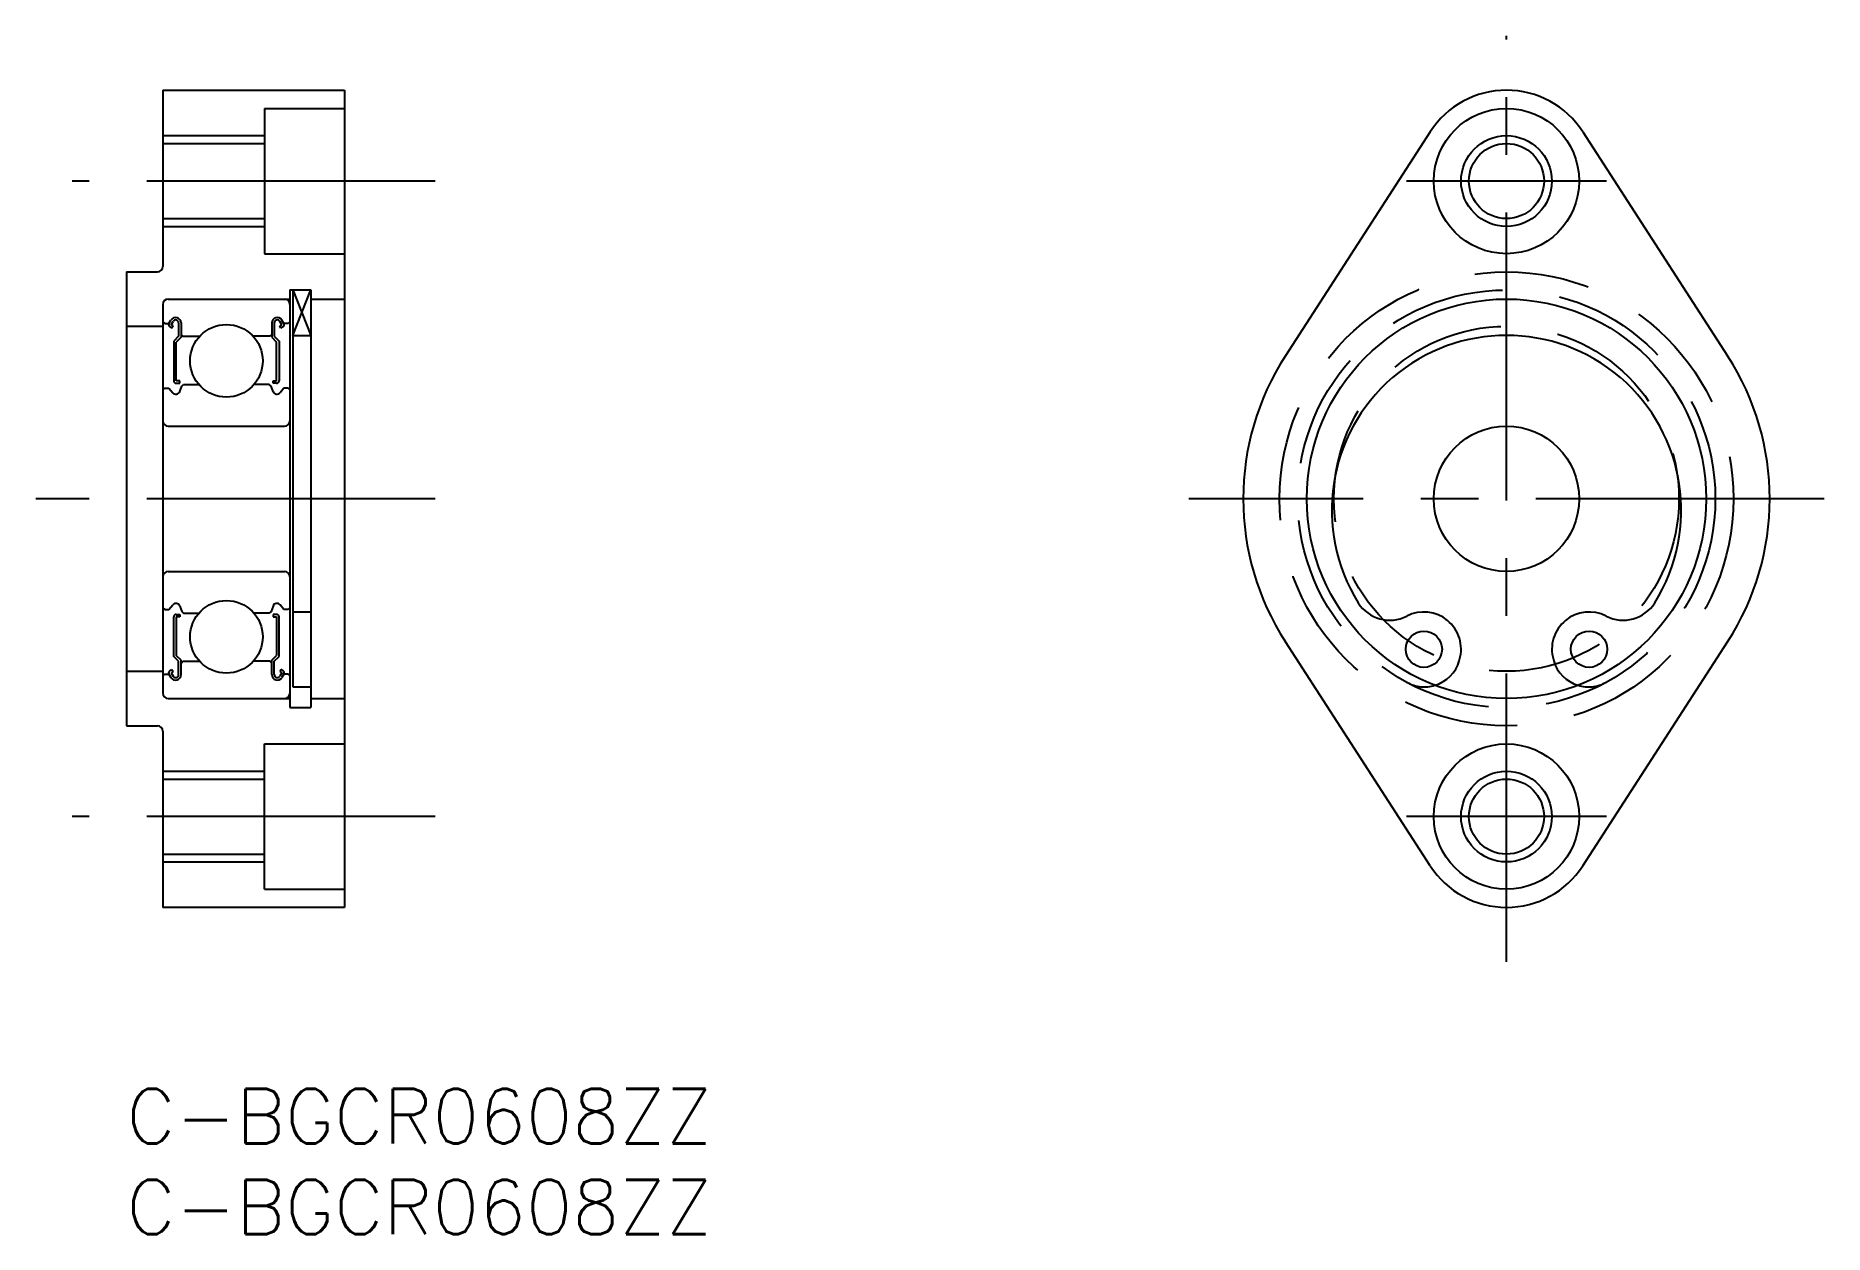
# Model space of a CAD drawing. Extents: x -5 to 93.5, y -8 to 58.
import ezdxf

# ---------------------------------------------------------------- set-up
doc = ezdxf.new("R2010")
doc.units = 0
doc.header["$LTSCALE"] = 0.5
doc.linetypes.add('CENTER', pattern=[50.8, 31.75, -6.35, 6.35, -6.35])
doc.linetypes.add('DASHED', pattern=[19.05, 12.7, -6.35])
for name, color, linetype in [('MSM_CENTER', 1, 'CENTER'), ('MSM_CONTINUOUS', 7, 'CONTINUOUS'), ('MSM_DASHED', 4, 'DASHED'), ('MSM_NARROW', 5, 'CONTINUOUS'), ('MSM_PART_NUMBER', 7, 'CONTINUOUS')]:
    doc.layers.add(name, color=color, linetype=linetype)
doc.styles.get("Standard").update_dxf_attribs({"font": 'txt.shx', "height": 3, "bigfont": 'bigfont.shx'})

# ---------------------------------------------------------------- blocks, each defined once
blk = doc.blocks.new('*U30')
at = {"layer": 'MSM_PART_NUMBER'}
blk.add_text('C-BGCR0608ZZ', height=3, dxfattribs=at).set_placement((0, -3))
blk = doc.blocks.new('*U31')
at = {"layer": 'MSM_PART_NUMBER'}
blk.add_text('C-BGCR0608ZZ', height=3, dxfattribs=at).set_placement((0, -8))

msp = doc.modelspace()

# ---------------------------------------------------------------- linework, layer by layer
at = {"layer": 'MSM_CENTER'}
for p, q in [((76, 7), (76, 58)), ((17, 50), (-3, 50)), ((81.5, 50), (70.5, 50)), ((17, 32.5), (-5, 32.5)), ((93.5, 32.5), (58.5, 32.5)), ((17, 15), (-3, 15)), ((81.5, 15), (70.5, 15))]:
    msp.add_line(p, q, dxfattribs=at)
at = {"layer": 'MSM_CONTINUOUS'}
for p, q in [((2, 55), (12, 55)), ((2, 55), (2, 45.3)), ((12, 55), (12, 10)), ((7.6, 54), (12, 54)), ((7.6, 54), (7.6, 46)), ((71.801, 52.714), (63.823, 40.371)), ((80.199, 52.714), (88.177, 40.371)), ((2, 52.067), (7.6, 52.067)), ((2, 47.933), (7.6, 47.933)), ((7.6, 46), (12, 46)), ((0, 45), (0, 20)), ((0, 45), (1.7, 45)), ((2.3, 43.5), (9, 43.5)), ((9, 44), (10.15, 44)), ((9, 44), (9, 21)), ((9.15, 44), (9.15, 22.144)), ((10.15, 44), (10.15, 21)), ((10.15, 43.5), (12, 43.5)), ((2, 43.2), (2, 21.8)), ((0, 42), (2, 42)), ((2, 42.25), (2.1, 42.15)), ((2.1, 42.15), (2.333, 42.15)), ((2.334, 42.151), (2.444, 42.336)), ((2.382, 41.968), (2.498, 41.901)), ((2.449, 42.083), (2.559, 42.269)), ((2.564, 42.017), (2.449, 42.083)), ((2.498, 41.901), (2.564, 42.017)), ((2.867, 41.45), (2.6, 41.183)), ((3, 41.395), (2.733, 41.128)), ((2.867, 42.184), (2.867, 41.45)), ((3, 42.184), (3, 41.395)), ((3, 41.55), (3.1, 41.45)), ((3.1, 41.45), (4.024, 41.45)), ((7.9, 41.45), (6.976, 41.45)), ((8, 41.55), (7.9, 41.45)), ((8, 42.184), (8, 41.395)), ((8, 41.395), (8.267, 41.128)), ((8.133, 42.184), (8.133, 41.45)), ((8.133, 41.45), (8.4, 41.183)), ((8.436, 42.017), (8.551, 42.083)), ((8.502, 41.901), (8.436, 42.017)), ((8.551, 42.083), (8.441, 42.269)), ((8.618, 41.968), (8.502, 41.901)), ((8.666, 42.151), (8.556, 42.336)), ((8.9, 42.15), (8.667, 42.15)), ((9, 42.25), (8.9, 42.15)), ((9.15, 41.5), (10.15, 41.5)), ((2.6, 41.183), (2.6, 38.998)), ((2.733, 38.998), (2.733, 41.128)), ((8.267, 38.998), (8.267, 41.128)), ((8.4, 41.183), (8.4, 38.998)), ((2, 38.5), (2.1, 38.6)), ((2.1, 38.6), (2.333, 38.6)), ((2.333, 38.6), (2.546, 38.34)), ((2.933, 38.998), (2.733, 38.998)), ((2.733, 38.865), (2.933, 38.865)), ((2.929, 38.405), (3.039, 38.706)), ((2.933, 38.865), (2.933, 38.998)), ((3.039, 38.706), (3.139, 38.8)), ((3.139, 38.8), (3.98, 38.8)), ((7.861, 38.8), (7.02, 38.8)), ((7.961, 38.706), (7.861, 38.8)), ((8.071, 38.405), (7.961, 38.706)), ((8.067, 38.998), (8.267, 38.998)), ((8.067, 38.865), (8.067, 38.998)), ((8.267, 38.865), (8.067, 38.865)), ((8.667, 38.6), (8.454, 38.34)), ((8.9, 38.6), (8.667, 38.6)), ((9, 38.5), (8.9, 38.6)), ((2.3, 36.5), (8.7, 36.5)), ((2.3, 28.5), (8.7, 28.5)), ((2.333, 26.4), (2.546, 26.66)), ((8.667, 26.4), (8.454, 26.66)), ((2, 26.5), (2.1, 26.4)), ((2.1, 26.4), (2.333, 26.4)), ((2.6, 23.817), (2.6, 26.002)), ((2.733, 26.135), (2.933, 26.135)), ((2.733, 26.002), (2.733, 23.872)), ((2.933, 26.002), (2.733, 26.002)), ((2.929, 26.595), (3.039, 26.294)), ((2.933, 26.135), (2.933, 26.002)), ((3.039, 26.294), (3.139, 26.2)), ((3.139, 26.2), (3.98, 26.2)), ((7.861, 26.2), (7.02, 26.2)), ((7.961, 26.294), (7.861, 26.2)), ((8.071, 26.595), (7.961, 26.294)), ((8.067, 26.135), (8.067, 26.002)), ((8.267, 26.135), (8.067, 26.135)), ((8.067, 26.002), (8.267, 26.002)), ((8.267, 26.002), (8.267, 23.872)), ((8.4, 23.817), (8.4, 26.002)), ((8.9, 26.4), (8.667, 26.4)), ((9, 26.5), (8.9, 26.4)), ((9.15, 26.267), (10.15, 26.267)), ((71.801, 12.286), (63.823, 24.629)), ((80.199, 12.286), (88.177, 24.629)), ((2.867, 23.55), (2.6, 23.817)), ((3, 23.605), (2.733, 23.872)), ((8, 23.605), (8.267, 23.872)), ((8.133, 23.55), (8.4, 23.817)), ((73.401, 23.584), (73.418, 23.644)), ((78.582, 23.644), (78.599, 23.584)), ((0, 23), (2, 23)), ((2, 22.75), (2.1, 22.85)), ((2.1, 22.85), (2.333, 22.85)), ((2.334, 22.849), (2.444, 22.664)), ((2.382, 23.032), (2.498, 23.099)), ((2.564, 22.983), (2.449, 22.917)), ((2.449, 22.917), (2.559, 22.731)), ((2.498, 23.099), (2.564, 22.983)), ((2.867, 22.816), (2.867, 23.55)), ((3, 22.816), (3, 23.605)), ((3, 23.45), (3.1, 23.55)), ((3.1, 23.55), (4.024, 23.55)), ((7.9, 23.55), (6.976, 23.55)), ((8, 23.45), (7.9, 23.55)), ((8, 22.816), (8, 23.605)), ((8.133, 22.816), (8.133, 23.55)), ((8.502, 23.099), (8.436, 22.983)), ((8.436, 22.983), (8.551, 22.917)), ((8.551, 22.917), (8.441, 22.731)), ((8.618, 23.032), (8.502, 23.099)), ((8.666, 22.849), (8.556, 22.664)), ((8.9, 22.85), (8.667, 22.85)), ((9, 22.75), (8.9, 22.85)), ((9.15, 22.144), (10.15, 22.144)), ((2.3, 21.5), (9, 21.5)), ((9, 21), (10.15, 21)), ((10.15, 21.5), (12, 21.5)), ((0, 20), (1.7, 20)), ((2, 19.7), (2, 10)), ((7.6, 19), (12, 19)), ((7.6, 11), (7.6, 19)), ((2, 17.067), (7.6, 17.067)), ((2, 12.933), (7.6, 12.933)), ((7.6, 11), (12, 11)), ((12, 10), (2, 10))]:
    msp.add_line(p, q, dxfattribs=at)
for centre, radius in [((76, 50), 4), ((76, 50), 2.067), ((76, 32.5), 11), ((5.5, 40.1), 2), ((76, 32.5), 4), ((5.5, 24.9), 2), ((71.45, 24.217), 1), ((80.55, 24.217), 1), ((76, 15), 4), ((76, 15), 2.067)]:
    msp.add_circle(centre, radius, dxfattribs=at)
for centre, radius, start, end in [((76, 50), 5, 32.87835, 147.12165), ((1.7, 45.3), 0.3, 270, 0), ((2.3, 43.2), 0.3, 90, 180), ((8.7, 43.2), 0.3, 0, 90), ((2.701, 42.184), 0.299, 0, 149.38257), ((8.299, 42.184), 0.299, 30.61743, 180), ((2.449, 42.083), 0.133, 149.38257, 240.00834), ((2.701, 42.184), 0.166, 0, 149.3789), ((8.299, 42.184), 0.166, 30.6211, 180), ((8.551, 42.083), 0.133, 299.99166, 30.61743), ((76, 31.875), 9.625, 328.02231, 211.97769), ((76, 32.5), 14.5, 147.12165, 212.87835), ((76, 32.5), 14.5, 327.12165, 32.87835), ((2.733, 38.998), 0.133, 180.00005, 270.00003), ((8.267, 38.998), 0.133, 269.99997, 359.99995), ((2.719, 38.482), 0.224, 219.27661, 340.00005), ((8.281, 38.482), 0.224, 199.99995, 320.72339), ((2.3, 36.8), 0.3, 180, 270), ((8.7, 36.8), 0.3, 270, 0), ((2.3, 28.2), 0.3, 90, 180), ((8.7, 28.2), 0.3, 0, 90), ((2.719, 26.518), 0.224, 19.99995, 140.72339), ((8.281, 26.518), 0.224, 39.27661, 160.00005), ((69.574, 27.863), 2.05, 211.97769, 297.22239), ((82.426, 27.863), 2.05, 242.77761, 328.02231), ((2.733, 26.002), 0.133, 89.99997, 179.99995), ((8.267, 26.002), 0.133, 0.00005, 90.00003), ((71.45, 24.217), 2.05, 343.74665, 117.22239), ((80.55, 24.217), 2.05, 62.77761, 196.25335), ((2.449, 22.917), 0.133, 119.99166, 210.61743), ((2.701, 22.816), 0.299, 210.61743, 0), ((2.701, 22.816), 0.166, 210.6211, 0), ((8.299, 22.816), 0.299, 180, 329.38257), ((8.299, 22.816), 0.166, 180, 329.3789), ((8.551, 22.917), 0.133, 329.38257, 60.00834), ((71.481, 24.144), 2, 286.84888, 343.74665), ((80.519, 24.144), 2, 196.25335, 253.15112), ((2.3, 21.8), 0.3, 180, 270), ((8.7, 21.8), 0.3, 270, 0), ((1.7, 19.7), 0.3, 0, 90), ((76, 15), 5, 212.87835, 327.12165)]:
    msp.add_arc(centre, radius, start, end, dxfattribs=at)
at = {"layer": 'MSM_DASHED'}
for radius in [12.5, 11.5, 9.5]:
    msp.add_circle((76, 32.5), radius, dxfattribs=at)
for centre, start, end in [((71.481, 24.144), 241.59345, 286.84888), ((80.519, 24.144), 253.15112, 298.40655)]:
    msp.add_arc(centre, 2, start, end, dxfattribs=at)
at = {"layer": 'MSM_NARROW'}
for p, q in [((2, 52.5), (7.6, 52.5)), ((2, 47.5), (7.6, 47.5)), ((9.15, 44), (10.15, 41.5)), ((9.15, 41.5), (10.15, 44)), ((2, 17.5), (7.6, 17.5)), ((2, 12.5), (7.6, 12.5))]:
    msp.add_line(p, q, dxfattribs=at)
for centre in [(76, 50), (76, 15)]:
    msp.add_circle(centre, 2.5, dxfattribs=at)

# ---------------------------------------------------------------- block references
at = {"layer": 'MSM_CONTINUOUS'}
for name in ['*U30', '*U31']:
    msp.add_blockref(name, (0, 0), dxfattribs=at)

doc.saveas('drawing.dxf')
